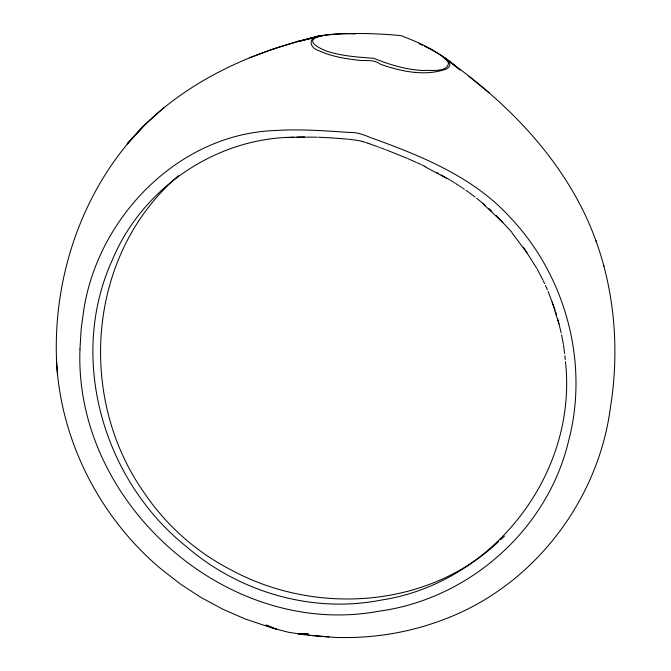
<?xml version="1.0" encoding="UTF-8"?>
<svg xmlns="http://www.w3.org/2000/svg" width="671" height="671" viewBox="0 0 671 671"><rect width="100%" height="100%" fill="white"/><g stroke="black" fill="none" stroke-linecap="round" stroke-linejoin="round"><path stroke-width="1.01" d="M447.591 61.212C434.875 48.782 417.421 42.206 401.166 35.622C374.418 33.173 347.159 32.384 320.47 35.714L297.849 41.485L298.679 41.258C241.937 56.783 187.251 83.414 144.827 124.798L144.231 125.402C81.996 188.157 51.499 279.321 56.884 367.012L56.406 359.346M504.441 536.121L500.549 539.786M178.494 175.701C87.255 253.73 76.351 397.5 144.642 493.411C166.374 525.536 196.284 552.007 230.774 569.746C314.909 615.508 427.603 608.631 498.679 541.497M144.231 125.402L163.531 108.006L162.902 108.568M249.813 57.714L274.372 48.614L273.583 48.916L298.679 41.258M320.47 35.714C308.35 36.435 307.997 47.524 319.614 50.979C331.088 56.23 343.703 58.427 356.15 59.962C364.286 61.455 373.235 58.738 380.306 64.181C400.998 71.495 424.701 76.569 446.022 69.172C447.775 68.274 449.822 66.874 449.88 64.693C450.291 62.395 446.4 59.484 448.555 63.259C446.97 72.929 430.421 69.809 423.367 70.522C406.207 69.776 389.666 64.752 373.923 58.343C357.76 57.077 341.346 56.112 325.838 50.853C287.331 34.506 344.76 32.552 355.429 34.028M308.291 38.843L318.415 36.192M297.849 41.485L315.353 36.955M314.129 37.417L300.423 40.965L323.716 35.345M293.864 137.219C215.928 137.765 142.143 188.09 112.283 260.054C67.654 358.096 103.233 480.176 186.186 546.42C238.985 592.132 312.25 613.68 381.145 600.092C492.422 583.258 577.949 474.305 565.452 361.644M285.804 137.572L304.491 136.985M296.909 137.119L317.207 137.186M318.406 137.228L330.962 137.857M331.466 137.891L347.821 139.157M57.572 374.661L56.85 366.609C62.428 444.328 101.212 518.591 160.704 568.698L180.306 583.988L200.444 597.156L222.755 609.201L245.259 619.006L272.996 628.291L288.161 632.199L306.177 635.009L335.651 637.45C372.086 638.624 408.714 632.795 442.81 619.861L443.514 619.601C532.631 586.546 598.029 501.673 610.375 407.884L610.493 407.121C620.75 342.73 613.361 275.227 585.666 215.911C557.022 155.152 509.239 105.649 455.693 66.06L442.197 55.844L429.708 48.765M308.903 635.294L328.949 637.014M348.744 139.241L357.66 140.398M358.339 140.533L361.233 141.187M361.594 141.279L363.372 141.766M363.716 141.866L365.25 142.344M366.005 142.588L367.482 143.091M367.968 143.258L369.486 143.795M369.872 143.938L371.457 144.5M371.851 144.642L376.842 146.429M377.731 146.756L378.62 147.075M379.509 147.402L380.407 147.729M381.304 148.065L384.022 149.071M384.936 149.415L385.85 149.75M386.773 150.103L407.372 158.398M419.014 43.808L419.459 43.992M420.34 44.378L420.784 44.571M408.27 158.792L416.28 162.357M421.648 44.949L422.504 45.334M424.592 46.291L425.406 46.668M417.169 162.776L420.709 164.42M425.817 46.861L426.613 47.238M421.589 164.848L425.104 166.534M427.008 47.431L428.182 48.002M428.568 48.195L429.331 48.572M425.137 166.819L446.995 178.528M436.964 172.615L438.364 173.378M441.157 174.905L445.301 177.253M446.676 178.05L449.83 179.912M450.61 180.382L452.959 181.807M453.73 182.294L455.282 183.267M456.054 183.745L458.36 185.23M459.123 185.724L461.405 187.234M462.16 187.737L464.416 189.281M465.917 190.321L468.148 191.889M468.886 192.426L475.068 197.056M445.829 58.553L455.693 66.06M476.662 198.264L485.133 205.267M444.89 57.781L460.038 70.128M468.861 76.259L489.193 92.858M482.474 203.33L502.805 222.487M488.891 208.555L491.843 211.248M446.701 59.325L448.748 61.623M496.171 215.383L511.797 232.174M512.065 232.912L527.163 253.101M523.363 247.129L536.926 268.601M537.421 269.474L542.973 280.168M543.384 281.032L544.609 283.632M545.422 285.36L547.36 289.729M548.106 291.491L553.919 306.647M554.221 307.553L555.118 310.27M595.663 239.983L596.116 241.392M603.556 264.793L604.026 266.261M552.124 302.126L558.977 323.992M555.714 312.082L556.536 314.816M557.618 318.473L561.191 332.858M561.61 334.821L563.263 343.72M563.447 344.709L564.663 353.659M564.932 355.647L565.276 359.639M79.975 349.239C73.927 503.082 227.259 639.723 379.4 611.13C468.878 598.96 547.268 529.947 568.404 441.627C589.398 363.439 565.787 275.898 510.178 217.421C473.08 176.565 420.818 155.714 370.157 137.438C363.355 134.485 356.251 132.095 348.71 132.43C324.143 130.677 299.467 128.983 274.85 130.543C178.377 134.032 97.505 217.656 83.64 310.933L81.149 329.05L79.975 349.239M127.767 143.258L127.196 143.896L144.827 124.798L127.767 143.258M308.215 633.927L298.377 633.986L308.215 633.927M277.45 629.599L266.102 625.104L277.45 629.599"/></g></svg>
